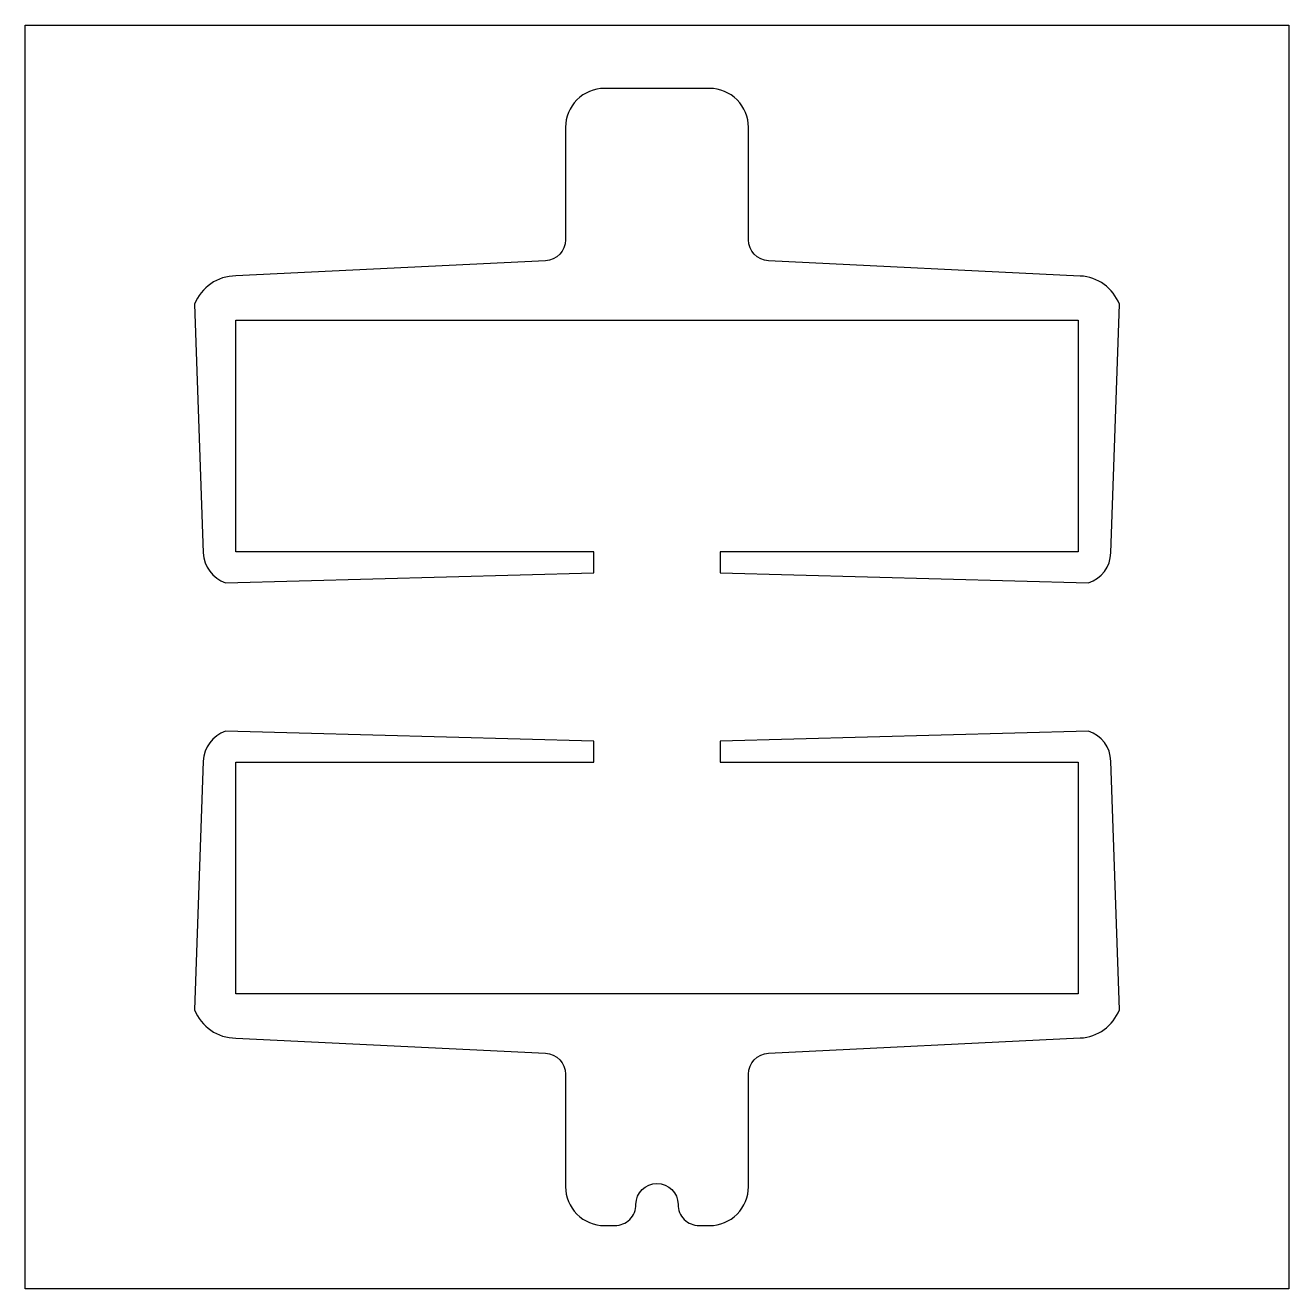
# Model space of a CAD drawing. Header units: millimetres. Extents: x 0 to 30, y 0 to 30.
import ezdxf

# ---------------------------------------------------------------- set-up
doc = ezdxf.new("R2010")
doc.units = ezdxf.units.MM
doc.layers.add('ox-tandem-ring-electrode', color=4, linetype='Continuous')

msp = doc.modelspace()

# ---------------------------------------------------------------- linework, layer by layer
at = {"layer": 'ox-tandem-ring-electrode'}
msp.add_lwpolyline([(0, 0), (0, 30), (30, 30), (30, 0)], close=True, dxfattribs=at)
at = {"layer": 'ox-tandem-ring-electrode', "linetype": 'ByBlock'}
for points in [[(17.173, 27.577, 0.414214), (16.25, 28.5), (13.75, 28.5, 0.414214), (12.827, 27.577), (12.827, 24.907, -0.399969), (12.351, 24.407), (5, 24.048, 0.310847), (4.022, 23.374), (4.225, 17.473, 0.31411), (4.757, 16.764), (13.5, 17), (13.5, 17.5), (5, 17.5), (5, 23), (25, 23), (25, 17.5), (16.5, 17.5), (16.5, 17), (25.243, 16.764, 0.323604), (25.775, 17.473), (25.978, 23.374, 0.297533), (25.051, 24.046), (17.649, 24.407, -0.400008), (17.173, 24.907)], [(17.649, 5.593), (25.051, 5.954, 0.297533), (25.978, 6.626), (25.775, 12.527, 0.323604), (25.243, 13.236), (16.5, 13), (16.5, 12.5), (25, 12.5), (25, 7), (5, 7), (5, 12.5), (13.5, 12.5), (13.5, 13), (4.757, 13.236, 0.31411), (4.225, 12.527), (4.022, 6.626, 0.310847), (5, 5.952), (12.351, 5.593, -0.399969), (12.827, 5.093), (12.827, 2.423, 0.414214), (13.75, 1.5), (14, 1.5, 0.414214), (14.5, 2), (14.5, 2, -1), (15.5, 2), (15.5, 2, 0.414214), (16, 1.5), (16.25, 1.5, 0.414214), (17.173, 2.423), (17.173, 5.093, -0.400008)]]:
    msp.add_lwpolyline(points, format="xyb", close=True, dxfattribs=at)

doc.saveas('drawing.dxf')
